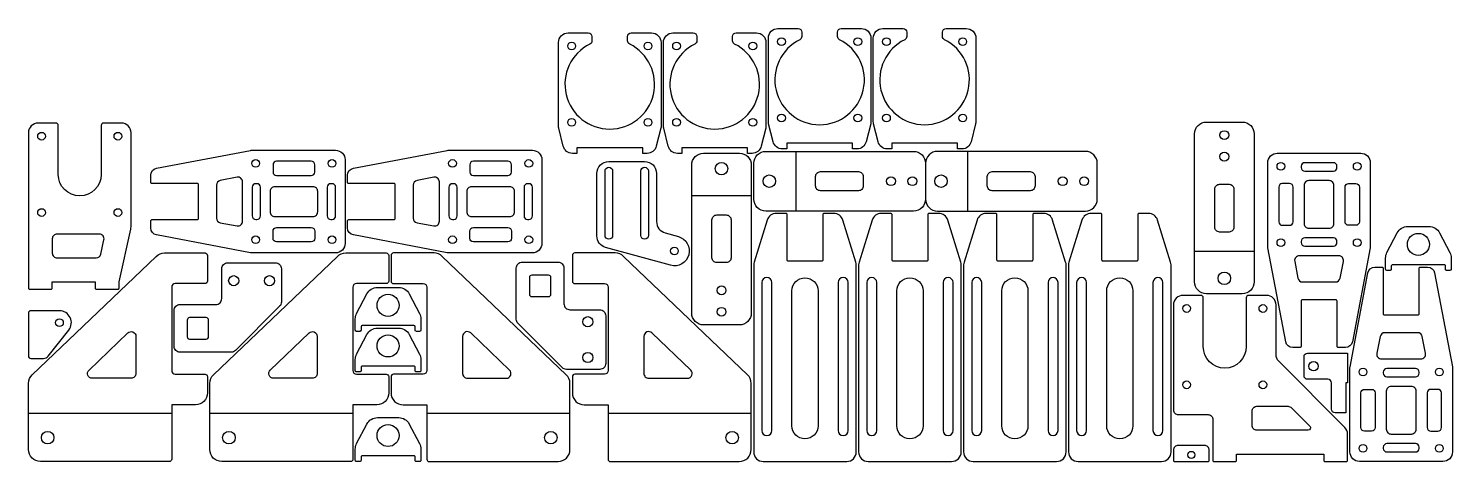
# Model space of a CAD drawing. Extents: x 2126 to 3320, y 3246 to 3609.
import ezdxf

# ---------------------------------------------------------------- set-up
doc = ezdxf.new("R2010")
doc.units = 0

# ---------------------------------------------------------------- blocks, each defined once
blk = doc.blocks.new('Part2095969230', base_point=(0, -44.8))
at = {"layer": '1'}
for points in [[(0, 20.7, -0.204962), (3.1, 28), (107.1, 127.2, -0.192876), (114, 130), (148, 130, -0.414214), (150, 128), (150, 106.4, -0.414214), (148, 104.4), (123, 104.4, 0.414214), (120, 101.4), (120, 31.4, 0.414214), (123, 28.4), (148, 28.4, -0.414214), (150, 26.4), (150, 12.7, -0.414214), (140, 2.7), (120, 2.7), (120, -42.8, -0.414214), (118, -44.8), (10, -44.8, -0.414214), (0, -34.8)], [(50.7, 31.9), (83.2, 63, -0.659803), (90, 60.1), (90, 29, -0.414214), (86, 25), (53.4, 25, -0.67662)]]:
    blk.add_lwpolyline(points, format="xyb", close=True, dxfattribs=at)
blk.add_circle((16, -24.8), 5.25, dxfattribs=at)
at = {"layer": '2'}
blk.add_line((0, -4.3), (120, -4.3), dxfattribs=at)
blk = doc.blocks.new('Part1041535872', base_point=(-26, -30))
at = {"layer": '1'}
blk.add_lwpolyline([(7.8, -6.2, 0.62714), (0, 10), (-24, 10, 0.414214), (-26, 8), (-26, -28, 0.414214), (-24, -30), (-13.4, -30, 0.22915), (-9.5, -28.1)], format="xyb", close=True, dxfattribs=at)
blk.add_circle((0, 0), 3.25, dxfattribs=at)
blk = doc.blocks.new('Part1916705516', base_point=(-43, -72.8))
at = {"layer": '1'}
for points in [[(43, 58.5, 0.414214), (35, 66.5), (20, 66.5, 0.414214), (18, 64.5), (18, 23.5, -1), (-18, 23.5), (-18, 64.5, 0.414214), (-20, 66.5), (-35, 66.5, 0.414214), (-43, 58.5), (-43, -71.8, 0.414214), (-42, -72.8), (-24, -72.8, 0.414214), (-23, -71.8), (-23, -66.5), (13, -66.5), (13, -71.8, 0.414214), (14, -72.8), (32, -72.8, 0.414214), (33, -71.8), (33, -66.5), (42.8, -22.4, 0.054722), (43, -20.6)], [(20.3, -31.4, 0.479811), (16.4, -26.5), (-19, -26.5, 0.414214), (-23, -30.5), (-23, -42.5, 0.414214), (-19, -46.5), (13.7, -46.5, 0.351524), (17.7, -43.4)]]:
    blk.add_lwpolyline(points, format="xyb", close=True, dxfattribs=at)
for centre in [(-32, 55.5), (32, 55.5), (-32, -8.5), (32, -8.5)]:
    blk.add_circle(centre, 3.25, dxfattribs=at)
blk = doc.blocks.new('Part816095118', base_point=(-43, -43))
at = {"layer": '1'}
for points in [[(43, 35), (43, -35, -0.414214), (35, -43), (-35, -43, -0.414214), (-43, -35), (-43, 35, -0.046665), (-42.9, 36.5), (-28, 115.1, -0.360578), (-22.1, 120), (-16.1, 120, -0.414214), (-15.1, 119), (-15.1, 81, 0.414214), (-14.1, 80), (14.1, 80, 0.414214), (15.1, 81), (15.1, 119, -0.414214), (16.1, 120), (22.1, 120, -0.360578), (28, 115.1), (42.9, 36.5, -0.046665)], [(20.4, 47.7), (17.7, 61.7, 0.360578), (13.8, 65), (-13.8, 65, 0.360578), (-17.7, 61.7), (-20.4, 47.7, 0.469963), (-16.5, 43), (16.5, 43, 0.469963)], [(15, 32, 0.414214), (12, 35), (-12, 35, 0.414214), (-15, 32), (-15, 31, 0.414214), (-12, 28), (12, 28, 0.414214), (15, 31)], [(-21.8, 14.5), (-21.8, -14.5, -0.414214), (-24.8, -17.5), (-30.8, -17.5, -0.414214), (-33.8, -14.5), (-33.8, 14.5, -0.414214), (-30.8, 17.5), (-24.8, 17.5, -0.414214)], [(12.5, 16, 0.414214), (8.5, 20), (-8.5, 20, 0.414214), (-12.5, 16), (-12.5, -16, 0.414214), (-8.5, -20), (8.5, -20, 0.414214), (12.5, -16)], [(33.8, 14.5, 0.414214), (30.8, 17.5), (24.8, 17.5, 0.414214), (21.8, 14.5), (21.8, -14.5, 0.414214), (24.8, -17.5), (30.8, -17.5, 0.414214), (33.8, -14.5)], [(15, -31, 0.414214), (12, -28), (-12, -28, 0.414214), (-15, -31), (-15, -32, 0.414214), (-12, -35), (12, -35, 0.414214), (15, -32)]]:
    blk.add_lwpolyline(points, format="xyb", close=True, dxfattribs=at)
for centre in [(-32, 32), (32, 32), (-32, -32), (32, -32)]:
    blk.add_circle(centre, 3.25, dxfattribs=at)
blk = doc.blocks.new('Part815063587', base_point=(-35, -40))
at = {"layer": '1'}
for points in [[(40, 7.9), (40, -35, -0.414214), (35, -40), (5, -40, -0.414214), (0, -35), (0, -5, 0.414214), (-5, 0), (-30, 0, -0.414214), (-35, 5), (-35, 45, -0.414214), (-30, 50), (-2.1, 50, -0.198912), (1.5, 48.5), (38.5, 11.5, -0.198912)], [(29, -13, 0.414214), (27, -11), (13, -11, 0.414214), (11, -13), (11, -27, 0.414214), (13, -29), (27, -29, 0.414214), (29, -27)]]:
    blk.add_lwpolyline(points, format="xyb", close=True, dxfattribs=at)
for centre in [(-20, 40), (-20, 10)]:
    blk.add_circle(centre, 4.25, dxfattribs=at)
blk = doc.blocks.new('Part953450251', base_point=(0, -44.8))
at = {"layer": '1'}
for points in [[(0, 20.7, -0.204962), (3.1, 28), (107.1, 127.2, -0.192876), (114, 130), (148, 130, -0.414214), (150, 128), (150, 106.4, -0.414214), (148, 104.4), (123, 104.4, 0.414214), (120, 101.4), (120, 31.4, 0.414214), (123, 28.4), (148, 28.4, -0.414214), (150, 26.4), (150, 12.7, -0.414214), (140, 2.7), (120, 2.7), (120, -42.8, -0.414214), (118, -44.8), (10, -44.8, -0.414214), (0, -34.8)], [(50.7, 31.9), (83.2, 63, -0.659803), (90, 60.1), (90, 29, -0.414214), (86, 25), (53.4, 25, -0.67662)]]:
    blk.add_lwpolyline(points, format="xyb", close=True, dxfattribs=at)
blk.add_circle((16, -24.8), 5.25, dxfattribs=at)
at = {"layer": '2'}
blk.add_line((0, -4.3), (120, -4.3), dxfattribs=at)
blk = doc.blocks.new('Part507777632', base_point=(-15, -27.5))
at = {"layer": '1'}
blk.add_lwpolyline([(21.8, 26.5), (21.8, 23.7, -0.414214), (20.8, 22.7), (18, 22.7, 0.414214), (17, 21.7), (17, -21.7, 0.414214), (18, -22.7), (20.8, -22.7, -0.414214), (21.8, -23.7), (21.8, -26.5, -0.414214), (20.8, -27.5), (11.4, -27.5, -0.120624), (6.8, -26.4), (-9.6, -17.8, -0.279619), (-15, -8.9), (-15, 8.9, -0.279619), (-9.6, 17.8), (6.8, 26.4, -0.120624), (11.4, 27.5), (20.8, 27.5, -0.414214)], format="xyb", close=True, dxfattribs=at)
blk.add_circle((0, 0), 9.25, dxfattribs=at)
blk = doc.blocks.new('Part1204952546', base_point=(-15, -27.5))
at = {"layer": '1'}
blk.add_lwpolyline([(21.8, 26.5), (21.8, 23.7, -0.414214), (20.8, 22.7), (18, 22.7, 0.414214), (17, 21.7), (17, -21.7, 0.414214), (18, -22.7), (20.8, -22.7, -0.414214), (21.8, -23.7), (21.8, -26.5, -0.414214), (20.8, -27.5), (11.4, -27.5, -0.120624), (6.8, -26.4), (-9.6, -17.8, -0.279619), (-15, -8.9), (-15, 8.9, -0.279619), (-9.6, 17.8), (6.8, 26.4, -0.120624), (11.4, 27.5), (20.8, 27.5, -0.414214)], format="xyb", close=True, dxfattribs=at)
blk.add_circle((0, 0), 9.25, dxfattribs=at)
blk = doc.blocks.new('Part1167827310', base_point=(-15, -27.5))
at = {"layer": '1'}
blk.add_lwpolyline([(21.8, 26.5), (21.8, 23.7, -0.414214), (20.8, 22.7), (18, 22.7, 0.414214), (17, 21.7), (17, -21.7, 0.414214), (18, -22.7), (20.8, -22.7, -0.414214), (21.8, -23.7), (21.8, -26.5, -0.414214), (20.8, -27.5), (11.4, -27.5, -0.120624), (6.8, -26.4), (-9.6, -17.8, -0.279619), (-15, -8.9), (-15, 8.9, -0.279619), (-9.6, 17.8), (6.8, 26.4, -0.120624), (11.4, 27.5), (20.8, 27.5, -0.414214)], format="xyb", close=True, dxfattribs=at)
blk.add_circle((0, 0), 9.25, dxfattribs=at)
blk = doc.blocks.new('Part33843513', base_point=(0, -44.8))
at = {"layer": '1'}
for points in [[(150, 20.7, 0.204962), (146.9, 28), (42.9, 127.2, 0.192876), (36, 130), (2, 130, 0.414214), (0, 128), (0, 106.4, 0.414214), (2, 104.4), (27, 104.4, -0.414214), (30, 101.4), (30, 31.4, -0.414214), (27, 28.4), (2, 28.4, 0.414214), (0, 26.4), (0, 12.7, 0.414214), (10, 2.7), (30, 2.7), (30, -42.8, 0.414214), (32, -44.8), (140, -44.8, 0.414214), (150, -34.8)], [(99.3, 31.9), (66.8, 63, 0.659803), (60, 60.1), (60, 29, 0.414214), (64, 25), (96.6, 25, 0.67662)]]:
    blk.add_lwpolyline(points, format="xyb", close=True, dxfattribs=at)
blk.add_circle((134, -24.8), 5.25, dxfattribs=at)
at = {"layer": '2'}
blk.add_line((30, -4.3), (150, -4.3), dxfattribs=at)
blk = doc.blocks.new('Part1173395400', base_point=(-43, -43))
at = {"layer": '1'}
for points in [[(43, 35), (43, -35, -0.414214), (35, -43), (-35, -43, -0.414214), (-43, -35), (-43, 35, -0.046665), (-42.9, 36.5), (-28, 115.1, -0.360578), (-22.1, 120), (-16.1, 120, -0.414214), (-15.1, 119), (-15.1, 81, 0.414214), (-14.1, 80), (14.1, 80, 0.414214), (15.1, 81), (15.1, 119, -0.414214), (16.1, 120), (22.1, 120, -0.360578), (28, 115.1), (42.9, 36.5, -0.046665)], [(20.4, 47.7), (17.7, 61.7, 0.360578), (13.8, 65), (-13.8, 65, 0.360578), (-17.7, 61.7), (-20.4, 47.7, 0.469963), (-16.5, 43), (16.5, 43, 0.469963)], [(15, 32, 0.414214), (12, 35), (-12, 35, 0.414214), (-15, 32), (-15, 31, 0.414214), (-12, 28), (12, 28, 0.414214), (15, 31)], [(-21.8, 14.5), (-21.8, -14.5, -0.414214), (-24.8, -17.5), (-30.8, -17.5, -0.414214), (-33.8, -14.5), (-33.8, 14.5, -0.414214), (-30.8, 17.5), (-24.8, 17.5, -0.414214)], [(12.5, 16, 0.414214), (8.5, 20), (-8.5, 20, 0.414214), (-12.5, 16), (-12.5, -16, 0.414214), (-8.5, -20), (8.5, -20, 0.414214), (12.5, -16)], [(33.8, 14.5, 0.414214), (30.8, 17.5), (24.8, 17.5, 0.414214), (21.8, 14.5), (21.8, -14.5, 0.414214), (24.8, -17.5), (30.8, -17.5, 0.414214), (33.8, -14.5)], [(15, -31, 0.414214), (12, -28), (-12, -28, 0.414214), (-15, -31), (-15, -32, 0.414214), (-12, -35), (12, -35, 0.414214), (15, -32)]]:
    blk.add_lwpolyline(points, format="xyb", close=True, dxfattribs=at)
for centre in [(-32, 32), (32, 32), (-32, -32), (32, -32)]:
    blk.add_circle(centre, 3.25, dxfattribs=at)
blk = doc.blocks.new('Part602235770', base_point=(-58, -43))
at = {"layer": '1'}
blk.add_lwpolyline([(43, 35), (43, 18, -0.414214), (40, 15), (36.3, 15, -0.284915), (33.6, 16.7, 4.265564), (33.6, -16.7, -0.284915), (36.3, -15), (40, -15, -0.414214), (43, -18), (43, -35, -0.414214), (35, -43), (-35, -43, -0.061279), (-36.9, -42.8), (-51.9, -39, -0.344198), (-58, -31.3), (-58, -27.6), (-53.2, -27.6), (-53.2, 27.6), (-58, 27.6), (-58, 31.3, -0.344198), (-51.9, 39), (-36.9, 42.8, -0.061279), (-35, 43), (35, 43, -0.414214)], format="xyb", close=True, dxfattribs=at)
for centre in [(-32, 32), (32, 32), (-32, -32), (32, -32)]:
    blk.add_circle(centre, 3.25, dxfattribs=at)
blk = doc.blocks.new('Part1788484452', base_point=(-58, -43))
at = {"layer": '1'}
blk.add_lwpolyline([(43, 35), (43, 18, -0.414214), (40, 15), (36.3, 15, -0.284915), (33.6, 16.7, 4.265564), (33.6, -16.7, -0.284915), (36.3, -15), (40, -15, -0.414214), (43, -18), (43, -35, -0.414214), (35, -43), (-35, -43, -0.061279), (-36.9, -42.8), (-51.9, -39, -0.344198), (-58, -31.3), (-58, -27.6), (-53.2, -27.6), (-53.2, 27.6), (-58, 27.6), (-58, 31.3, -0.344198), (-51.9, 39), (-36.9, 42.8, -0.061279), (-35, 43), (35, 43, -0.414214)], format="xyb", close=True, dxfattribs=at)
for centre in [(-32, 32), (32, 32), (-32, -32), (32, -32)]:
    blk.add_circle(centre, 3.25, dxfattribs=at)
blk = doc.blocks.new('Part1183284387', base_point=(-25, -31))
at = {"layer": '1'}
for points in [[(25, 103), (25, -21, -0.414214), (15, -31), (-15, -31, -0.414214), (-25, -21), (-25, 103, -0.414214), (-15, 113), (15, 113, -0.414214)], [(8, 56.8), (8, 24.8, -0.414214), (4, 20.8), (-4, 20.8, -0.414214), (-8, 24.8), (-8, 56.8, -0.414214), (-4, 60.8), (4, 60.8, -0.414214)]]:
    blk.add_lwpolyline(points, format="xyb", close=True, dxfattribs=at)
for centre, radius in [((0, 102), 3.75), ((0, 84), 3.75), ((0, -18), 5.25)]:
    blk.add_circle(centre, radius, dxfattribs=at)
at = {"layer": '2'}
blk.add_line((25, 4.5), (-25, 4.5), dxfattribs=at)
blk = doc.blocks.new('Part1688123569', base_point=(-65, -12.5))
at = {"layer": '1'}
for points in [[(3.3, 12, -1), (-3.3, -12), (-57.7, 3, -0.337251), (-65, 12.6), (-65, 65, -0.414214), (-55, 75), (-25, 75, -0.414214), (-15, 65), (-15, 24.7, 0.337251), (-7.7, 15.1)], [(-51.8, 67), (-51.8, 13, -1), (-58.2, 13), (-58.2, 67, -1)], [(-21.8, 67), (-21.8, 13, -1), (-28.2, 13), (-28.2, 67, -1)]]:
    blk.add_lwpolyline(points, format="xyb", close=True, dxfattribs=at)
blk.add_circle((0, 0), 3.25, dxfattribs=at)
blk = doc.blocks.new('Part258805254', base_point=(-35, -40))
at = {"layer": '1'}
for points in [[(40, 7.9), (40, -35, -0.414214), (35, -40), (5, -40, -0.414214), (0, -35), (0, -5, 0.414214), (-5, 0), (-30, 0, -0.414214), (-35, 5), (-35, 45, -0.414214), (-30, 50), (-2.1, 50, -0.198912), (1.5, 48.5), (38.5, 11.5, -0.198912)], [(29, -13, 0.414214), (27, -11), (13, -11, 0.414214), (11, -13), (11, -27, 0.414214), (13, -29), (27, -29, 0.414214), (29, -27)]]:
    blk.add_lwpolyline(points, format="xyb", close=True, dxfattribs=at)
for centre in [(-20, 40), (-20, 10)]:
    blk.add_circle(centre, 4.25, dxfattribs=at)
blk = doc.blocks.new('Part1781003809', base_point=(0, -44.8))
at = {"layer": '1'}
for points in [[(150, 20.7, 0.204962), (146.9, 28), (42.9, 127.2, 0.192876), (36, 130), (2, 130, 0.414214), (0, 128), (0, 106.4, 0.414214), (2, 104.4), (27, 104.4, -0.414214), (30, 101.4), (30, 31.4, -0.414214), (27, 28.4), (2, 28.4, 0.414214), (0, 26.4), (0, 12.7, 0.414214), (10, 2.7), (30, 2.7), (30, -42.8, 0.414214), (32, -44.8), (140, -44.8, 0.414214), (150, -34.8)], [(99.3, 31.9), (66.8, 63, 0.659803), (60, 60.1), (60, 29, 0.414214), (64, 25), (96.6, 25, 0.67662)]]:
    blk.add_lwpolyline(points, format="xyb", close=True, dxfattribs=at)
blk.add_circle((134, -24.8), 5.25, dxfattribs=at)
at = {"layer": '2'}
blk.add_line((30, -4.3), (150, -4.3), dxfattribs=at)
blk = doc.blocks.new('Part1925552300', base_point=(-43, -110))
at = {"layer": '1'}
for points in [[(43, 90, 0.414214), (35, 98), (-35, 98, 0.414214), (-43, 90), (-43, -66.8, 0.075184), (-42.6, -69.2), (-31.7, -104.4, 0.32879), (-24.1, -110), (-16, -110, 0.414214), (-15, -109), (-15, -71, -0.414214), (-14, -70), (14, -70, -0.414214), (15, -71), (15, -109, 0.414214), (16, -110), (24.1, -110, 0.32879), (31.7, -104.4), (42.6, -69.2, 0.075184), (43, -66.8)], [(-27.8, 72, 1), (-36.2, 72), (-36.2, -52, 1), (-27.8, -52)], [(11, 68), (11, -45, -1), (-11, -45), (-11, 68, -1)], [(36.2, 72, 1), (27.8, 72), (27.8, -52, 1), (36.2, -52)]]:
    blk.add_lwpolyline(points, format="xyb", close=True, dxfattribs=at)
blk = doc.blocks.new('Part239770873', base_point=(-58, -43))
at = {"layer": '1'}
blk.add_lwpolyline([(43, 35), (43, 18, -0.414214), (40, 15), (36.3, 15, -0.284915), (33.6, 16.7, 4.265564), (33.6, -16.7, -0.284915), (36.3, -15), (40, -15, -0.414214), (43, -18), (43, -35, -0.414214), (35, -43), (-35, -43, -0.061279), (-36.9, -42.8), (-51.9, -39, -0.344198), (-58, -31.3), (-58, -27.6), (-53.2, -27.6), (-53.2, 27.6), (-58, 27.6), (-58, 31.3, -0.344198), (-51.9, 39), (-36.9, 42.8, -0.061279), (-35, 43), (35, 43, -0.414214)], format="xyb", close=True, dxfattribs=at)
for centre in [(-32, 32), (32, 32), (-32, -32), (32, -32)]:
    blk.add_circle(centre, 3.25, dxfattribs=at)
blk = doc.blocks.new('Part1949415135', base_point=(-58, -43))
at = {"layer": '1'}
blk.add_lwpolyline([(43, 35), (43, 18, -0.414214), (40, 15), (36.3, 15, -0.284915), (33.6, 16.7, 4.265564), (33.6, -16.7, -0.284915), (36.3, -15), (40, -15, -0.414214), (43, -18), (43, -35, -0.414214), (35, -43), (-35, -43, -0.061279), (-36.9, -42.8), (-51.9, -39, -0.344198), (-58, -31.3), (-58, -27.6), (-53.2, -27.6), (-53.2, 27.6), (-58, 27.6), (-58, 31.3, -0.344198), (-51.9, 39), (-36.9, 42.8, -0.061279), (-35, 43), (35, 43, -0.414214)], format="xyb", close=True, dxfattribs=at)
for centre in [(-32, 32), (32, 32), (-32, -32), (32, -32)]:
    blk.add_circle(centre, 3.25, dxfattribs=at)
blk = doc.blocks.new('CommonPart2042970203', base_point=(610.3, 212))
at = {"layer": '1'}
blk.add_lwpolyline([(754.3, 222, -0.414214), (744.3, 212), (620.3, 212, -0.414214), (610.3, 222), (610.3, 252, -0.414214), (620.3, 262), (744.3, 262, -0.414214), (754.3, 252)], format="xyb", dxfattribs=at)
for points in [[(754.3, 252), (754.3, 222, 0.414214), (764.3, 212), (888.3, 212, 0.414214), (898.3, 222), (898.3, 252, 0.414214), (888.3, 262), (764.3, 262, 0.414214)], [(698.1, 229), (666.1, 229, -0.414214), (662.1, 233), (662.1, 241, -0.414214), (666.1, 245), (698.1, 245, -0.414214), (702.1, 241), (702.1, 233, -0.414214)], [(842.1, 229), (810.1, 229, -0.414214), (806.1, 233), (806.1, 241, -0.414214), (810.1, 245), (842.1, 245, -0.414214), (846.1, 241), (846.1, 233, -0.414214)]]:
    blk.add_lwpolyline(points, format="xyb", close=True, dxfattribs=at)
for centre, radius in [((623.3, 237), 5.25), ((725.3, 237), 3.75), ((743.3, 237), 3.75), ((767.3, 237), 5.25), ((869.3, 237), 3.75), ((887.3, 237), 3.75)]:
    blk.add_circle(centre, radius, dxfattribs=at)
at = {"layer": '2'}
for p, q in [((645.8, 212), (645.8, 262)), ((789.8, 212), (789.8, 262))]:
    blk.add_line(p, q, dxfattribs=at)
blk = doc.blocks.new('Part1308438368', base_point=(-43, -110))
at = {"layer": '1'}
for points in [[(43, 90, 0.414214), (35, 98), (-35, 98, 0.414214), (-43, 90), (-43, -66.8, 0.075184), (-42.6, -69.2), (-31.7, -104.4, 0.32879), (-24.1, -110), (-16, -110, 0.414214), (-15, -109), (-15, -71, -0.414214), (-14, -70), (14, -70, -0.414214), (15, -71), (15, -109, 0.414214), (16, -110), (24.1, -110, 0.32879), (31.7, -104.4), (42.6, -69.2, 0.075184), (43, -66.8)], [(-27.8, 72, 1), (-36.2, 72), (-36.2, -52, 1), (-27.8, -52)], [(11, 68), (11, -45, -1), (-11, -45), (-11, 68, -1)], [(36.2, 72, 1), (27.8, 72), (27.8, -52, 1), (36.2, -52)]]:
    blk.add_lwpolyline(points, format="xyb", close=True, dxfattribs=at)
blk = doc.blocks.new('Part426521319', base_point=(-43, -110))
at = {"layer": '1'}
for points in [[(43, 90, 0.414214), (35, 98), (-35, 98, 0.414214), (-43, 90), (-43, -66.8, 0.075184), (-42.6, -69.2), (-31.7, -104.4, 0.32879), (-24.1, -110), (-16, -110, 0.414214), (-15, -109), (-15, -71, -0.414214), (-14, -70), (14, -70, -0.414214), (15, -71), (15, -109, 0.414214), (16, -110), (24.1, -110, 0.32879), (31.7, -104.4), (42.6, -69.2, 0.075184), (43, -66.8)], [(-27.8, 72, 1), (-36.2, 72), (-36.2, -52, 1), (-27.8, -52)], [(11, 68), (11, -45, -1), (-11, -45), (-11, 68, -1)], [(36.2, 72, 1), (27.8, 72), (27.8, -52, 1), (36.2, -52)]]:
    blk.add_lwpolyline(points, format="xyb", close=True, dxfattribs=at)
blk = doc.blocks.new('Part547135112', base_point=(-43, -110))
at = {"layer": '1'}
for points in [[(43, 90, 0.414214), (35, 98), (-35, 98, 0.414214), (-43, 90), (-43, -66.8, 0.075184), (-42.6, -69.2), (-31.7, -104.4, 0.32879), (-24.1, -110), (-16, -110, 0.414214), (-15, -109), (-15, -71, -0.414214), (-14, -70), (14, -70, -0.414214), (15, -71), (15, -109, 0.414214), (16, -110), (24.1, -110, 0.32879), (31.7, -104.4), (42.6, -69.2, 0.075184), (43, -66.8)], [(-27.8, 72, 1), (-36.2, 72), (-36.2, -52, 1), (-27.8, -52)], [(11, 68), (11, -45, -1), (-11, -45), (-11, 68, -1)], [(36.2, 72, 1), (27.8, 72), (27.8, -52, 1), (36.2, -52)]]:
    blk.add_lwpolyline(points, format="xyb", close=True, dxfattribs=at)
blk = doc.blocks.new('Part1987929476', base_point=(0, -15))
at = {"layer": '1'}
blk.add_lwpolyline([(13.5, 11, 0.414214), (9.5, 15), (1, 15, 0.414214), (0, 14), (0, -14, 0.414214), (1, -15), (9.5, -15, 0.414214), (13.5, -11)], format="xyb", close=True, dxfattribs=at)
blk.add_circle((5.5, 0), 3, dxfattribs=at)
blk = doc.blocks.new('Part487684778', base_point=(-43, -72.8))
at = {"layer": '1'}
for points in [[(103, -49.8, 0.198912), (100.7, -44.2), (45.3, 11.2, -0.198912), (43, 16.8), (43, 58.5, 0.414214), (35, 66.5), (20, 66.5, 0.414214), (18, 64.5), (18, 23.5, -1), (-18, 23.5), (-18, 64.5, 0.414214), (-20, 66.5), (-35, 66.5, 0.414214), (-43, 58.5), (-43, -29.5, 0.414214), (-39, -33.5), (-14, -33.5, -0.414214), (-10, -37.5), (-10, -71.8, 0.414214), (-9, -72.8), (9, -72.8, 0.414214), (10, -71.8), (10, -66.5), (83, -66.5), (83, -71.8, 0.414214), (84, -72.8), (102, -72.8, 0.414214), (103, -71.8)], [(71.3, -43.1, -0.668179), (69.9, -46.5), (27, -46.5, -0.414214), (23, -42.5), (23, -30.5, -0.414214), (27, -26.5), (53.1, -26.5, -0.198912), (55.9, -27.7)]]:
    blk.add_lwpolyline(points, format="xyb", close=True, dxfattribs=at)
for centre in [(-32, 55.5), (32, 55.5), (-32, -8.5), (32, -8.5)]:
    blk.add_circle(centre, 3.25, dxfattribs=at)
blk = doc.blocks.new('Part1107951411', base_point=(-25, -31))
at = {"layer": '1'}
for points in [[(25, 103), (25, -21, -0.414214), (15, -31), (-15, -31, -0.414214), (-25, -21), (-25, 103, -0.414214), (-15, 113), (15, 113, -0.414214)], [(8, 56.8), (8, 24.8, -0.414214), (4, 20.8), (-4, 20.8, -0.414214), (-8, 24.8), (-8, 56.8, -0.414214), (-4, 60.8), (4, 60.8, -0.414214)]]:
    blk.add_lwpolyline(points, format="xyb", close=True, dxfattribs=at)
for centre, radius in [((0, 102), 3.75), ((0, 84), 3.75), ((0, -18), 5.25)]:
    blk.add_circle(centre, radius, dxfattribs=at)
at = {"layer": '2'}
blk.add_line((25, 4.5), (-25, 4.5), dxfattribs=at)
blk = doc.blocks.new('Part391836853', base_point=(-43, -43))
at = {"layer": '1'}
for points in [[(43, 35), (43, -35, -0.414214), (35, -43), (-35, -43, -0.414214), (-43, -35), (-43, 35, -0.046665), (-42.9, 36.5), (-28, 115.1, -0.360578), (-22.1, 120), (-16.1, 120, -0.414214), (-15.1, 119), (-15.1, 81, 0.414214), (-14.1, 80), (14.1, 80, 0.414214), (15.1, 81), (15.1, 119, -0.414214), (16.1, 120), (22.1, 120, -0.360578), (28, 115.1), (42.9, 36.5, -0.046665)], [(20.4, 47.7), (17.7, 61.7, 0.360578), (13.8, 65), (-13.8, 65, 0.360578), (-17.7, 61.7), (-20.4, 47.7, 0.469963), (-16.5, 43), (16.5, 43, 0.469963)], [(15, 32, 0.414214), (12, 35), (-12, 35, 0.414214), (-15, 32), (-15, 31, 0.414214), (-12, 28), (12, 28, 0.414214), (15, 31)], [(-21.8, 14.5), (-21.8, -14.5, -0.414214), (-24.8, -17.5), (-30.8, -17.5, -0.414214), (-33.8, -14.5), (-33.8, 14.5, -0.414214), (-30.8, 17.5), (-24.8, 17.5, -0.414214)], [(12.5, 16, 0.414214), (8.5, 20), (-8.5, 20, 0.414214), (-12.5, 16), (-12.5, -16, 0.414214), (-8.5, -20), (8.5, -20, 0.414214), (12.5, -16)], [(33.8, 14.5, 0.414214), (30.8, 17.5), (24.8, 17.5, 0.414214), (21.8, 14.5), (21.8, -14.5, 0.414214), (24.8, -17.5), (30.8, -17.5, 0.414214), (33.8, -14.5)], [(15, -31, 0.414214), (12, -28), (-12, -28, 0.414214), (-15, -31), (-15, -32, 0.414214), (-12, -35), (12, -35, 0.414214), (15, -32)]]:
    blk.add_lwpolyline(points, format="xyb", close=True, dxfattribs=at)
for centre in [(-32, 32), (32, 32), (-32, -32), (32, -32)]:
    blk.add_circle(centre, 3.25, dxfattribs=at)
blk = doc.blocks.new('Part678293990', base_point=(-8, -39))
at = {"layer": '1'}
blk.add_lwpolyline([(28.5, 11), (28.5, -14), (27, -14), (27, -39), (18, -39, -0.414214), (15, -36), (15, -14, 0.414214), (12, -11), (-5, -11, -0.414214), (-8, -8), (-8, 8, -0.414214), (-5, 11)], format="xyb", close=True, dxfattribs=at)
blk.add_circle((0, 0), 3.95, dxfattribs=at)
blk = doc.blocks.new('Part1106219350', base_point=(-43, -43))
at = {"layer": '1'}
for points in [[(43, 35), (43, -35, -0.414214), (35, -43), (-35, -43, -0.414214), (-43, -35), (-43, 35, -0.046665), (-42.9, 36.5), (-28, 115.1, -0.360578), (-22.1, 120), (-16.1, 120, -0.414214), (-15.1, 119), (-15.1, 81, 0.414214), (-14.1, 80), (14.1, 80, 0.414214), (15.1, 81), (15.1, 119, -0.414214), (16.1, 120), (22.1, 120, -0.360578), (28, 115.1), (42.9, 36.5, -0.046665)], [(20.4, 47.7), (17.7, 61.7, 0.360578), (13.8, 65), (-13.8, 65, 0.360578), (-17.7, 61.7), (-20.4, 47.7, 0.469963), (-16.5, 43), (16.5, 43, 0.469963)], [(15, 32, 0.414214), (12, 35), (-12, 35, 0.414214), (-15, 32), (-15, 31, 0.414214), (-12, 28), (12, 28, 0.414214), (15, 31)], [(-21.8, 14.5), (-21.8, -14.5, -0.414214), (-24.8, -17.5), (-30.8, -17.5, -0.414214), (-33.8, -14.5), (-33.8, 14.5, -0.414214), (-30.8, 17.5), (-24.8, 17.5, -0.414214)], [(12.5, 16, 0.414214), (8.5, 20), (-8.5, 20, 0.414214), (-12.5, 16), (-12.5, -16, 0.414214), (-8.5, -20), (8.5, -20, 0.414214), (12.5, -16)], [(33.8, 14.5, 0.414214), (30.8, 17.5), (24.8, 17.5, 0.414214), (21.8, 14.5), (21.8, -14.5, 0.414214), (24.8, -17.5), (30.8, -17.5, 0.414214), (33.8, -14.5)], [(15, -31, 0.414214), (12, -28), (-12, -28, 0.414214), (-15, -31), (-15, -32, 0.414214), (-12, -35), (12, -35, 0.414214), (15, -32)]]:
    blk.add_lwpolyline(points, format="xyb", close=True, dxfattribs=at)
for centre in [(-32, 32), (32, 32), (-32, -32), (32, -32)]:
    blk.add_circle(centre, 3.25, dxfattribs=at)
blk = doc.blocks.new('Part583247149', base_point=(-15, -27.5))
at = {"layer": '1'}
blk.add_lwpolyline([(21.8, 26.5), (21.8, 23.7, -0.414214), (20.8, 22.7), (18, 22.7, 0.414214), (17, 21.7), (17, -21.7, 0.414214), (18, -22.7), (20.8, -22.7, -0.414214), (21.8, -23.7), (21.8, -26.5, -0.414214), (20.8, -27.5), (11.4, -27.5, -0.120624), (6.8, -26.4), (-9.6, -17.8, -0.279619), (-15, -8.9), (-15, 8.9, -0.279619), (-9.6, 17.8), (6.8, 26.4, -0.120624), (11.4, 27.5), (20.8, 27.5, -0.414214)], format="xyb", close=True, dxfattribs=at)
blk.add_circle((0, 0), 9.25, dxfattribs=at)

msp = doc.modelspace()

# ---------------------------------------------------------------- block references
at = {"layer": '1'}
for name, p, rotation in [('Part239770873', (2832.7, 3507.5), 90.0000001836389), ('Part1949415135', (2920.7, 3507.5), 90.0000001836389), ('Part602235770', (2656.7, 3503.8), 90.0000001836389), ('Part1788484452', (2744.7, 3503.8), 90.0000001836389), ('Part816095118', (2391.8, 3420.4), 90.0000001836389), ('Part1173395400', (2556.8, 3420.4), 90.0000001836389), ('Part1183284387', (2732.4, 3504), 180), ('Part391836853', (3251.5, 3504), 180), ('Part1925552300', (2820.4, 3453.5), 180), ('Part1308438368', (2908.4, 3453.5), 180), ('Part426521319', (2996.4, 3453.5), 180), ('Part547135112', (3084.4, 3453.5), 180), ('Part583247149', (3264.3, 3442.5), 269.999999977959), ('Part815063587', (2248.3, 3412.1), 269.999999977959), ('Part258805254', (2610.3, 3412.7), 180), ('Part1167827310', (2400.3, 3391.4), 269.999999977959), ('Part1204952546', (2400.3, 3357.4), 269.999999977959), ('Part507777632', (2400.3, 3282.3), 269.999999977959), ('Part1987929476', (3116.4, 3245.5), 90.0000001836389)]:
    msp.add_blockref(name, p, dxfattribs=dict(at, rotation=rotation))
for name, p in [('Part1916705516', (2126.2, 3389.9)), ('Part1107951411', (3104.1, 3386.1)), ('CommonPart2042970203', (2734.5, 3455.5)), ('Part1688123569', (2602.9, 3409.5)), ('Part2095969230', (2126.3, 3245.5)), ('Part953450251', (2278.3, 3245.5)), ('Part33843513', (2430.3, 3245.5)), ('Part1781003809', (2582.3, 3245.5)), ('Part1106219350', (3234.4, 3245.5)), ('Part487684778', (3086.4, 3245.5)), ('Part1041535872', (2126.2, 3331.9)), ('Part678293990', (3195.9, 3286.4))]:
    msp.add_blockref(name, p, dxfattribs=at)

doc.saveas('drawing.dxf')
